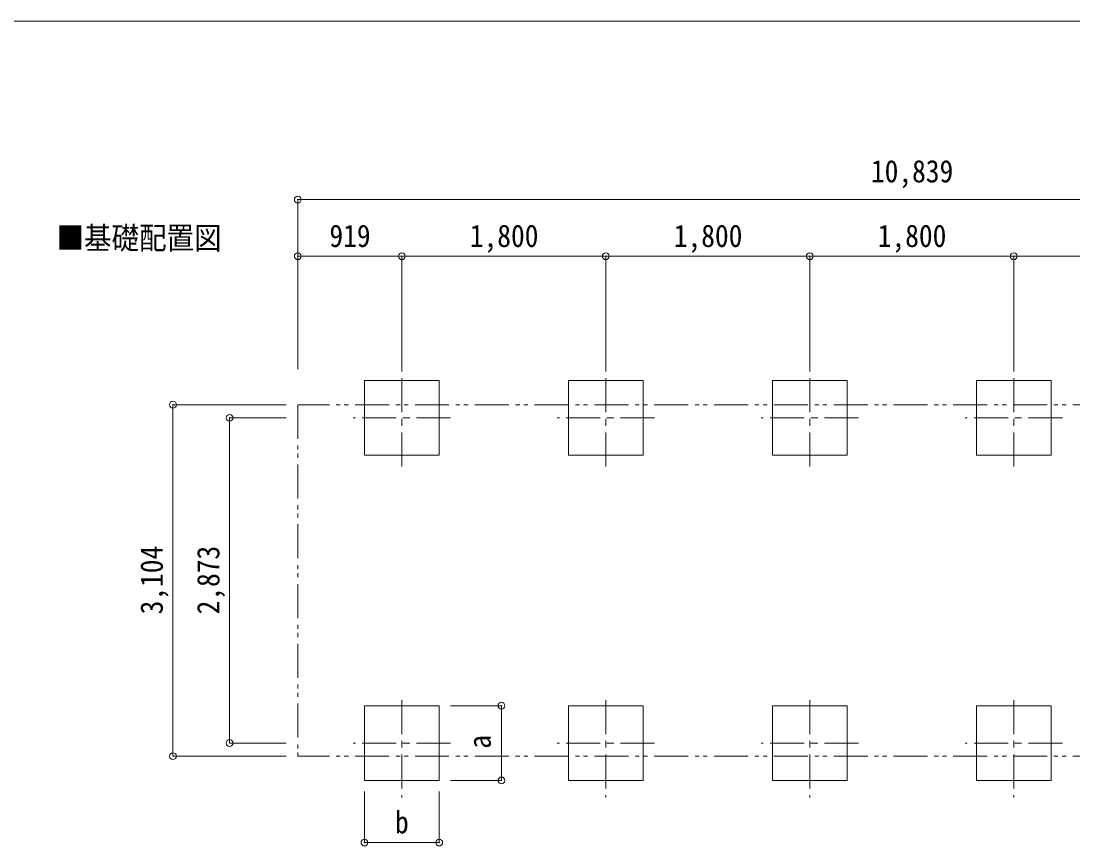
# Model space of a CAD drawing. Units: millimetres at full size, sheet at 1:60. Extents: x -16864 to 16864, y -11640 to 11640.
# Drawn here: x -3007 to 6279, y 4353 to 11640 of the extents above; entities that cross this region are included whole.
import ezdxf
from ezdxf.enums import TextEntityAlignment as Align

# ---------------------------------------------------------------- set-up
doc = ezdxf.new("R2010")
doc.units = ezdxf.units.MM
doc.header["$LTSCALE"] = 60
doc.header["$PDMODE"] = 32
doc.header["$PDSIZE"] = 60
doc.linetypes.add('CHAIN1', pattern=[8, 5, -1, 1, -1])
doc.linetypes.add('DOUBLE_CHAIN1', pattern=[8.8, 5, -1, 0.6, -0.6, 0.6, -1])
for name, color, linetype, lineweight in [('1-2', 134, 'Continuous', 9), ('1-8', 6, 'Continuous', 9), ('1-A', 4, 'CHAIN1', 9), ('F-0', 7, 'Continuous', 9)]:
    doc.layers.add(name, color=color, linetype=linetype, lineweight=lineweight)
doc.layers.add('1-7', color=7, linetype='Continuous')
doc.styles.add('ＭＳ ゴシック', font='')
doc.styles.get('ＭＳ ゴシック').set_extended_font_data('MS Gothic')

msp = doc.modelspace()

# ---------------------------------------------------------------- linework, layer by layer
at = {"layer": '1-2', "color": 6}
for p, q in [((10275.06, 10062.3), (-563.86, 10062.3)), ((354.66, 9562.3), (-563.86, 9562.3)), ((2155.14, 9562.3), (354.66, 9562.3)), ((3955.62, 9562.3), (2155.14, 9562.3)), ((5756.1, 9562.3), (3955.62, 9562.3)), ((7556.57, 9562.3), (5756.1, 9562.3))]:
    msp.add_line(p, q, dxfattribs=at)
at = {"layer": '1-8'}
for p, q in [((-563.86, 8564.3), (-563.86, 10062.3)), ((354.66, 8564.3), (354.66, 9562.3)), ((2155.14, 8564.3), (2155.14, 9562.3)), ((3955.62, 8564.3), (3955.62, 9562.3)), ((5756.1, 8564.3), (5756.1, 9562.3)), ((-1665.84, 8250.8), (-666.2, 8250.8)), ((-1665.84, 5146.8), (-1665.84, 8250.8)), ((-1166.2, 8135.3), (-666.2, 8135.3)), ((-1166.2, 5262.3), (-1166.2, 8135.3)), ((1233.85, 5592.3), (783.85, 5592.3)), ((1233.85, 5592.3), (1233.85, 4932.3)), ((-1166.2, 5262.3), (-666.2, 5262.3)), ((-1665.84, 5146.8), (-666.2, 5146.8)), ((1233.85, 4932.3), (783.85, 4932.3)), ((24.8, 4383.3), (24.8, 4833.3)), ((684.85, 4383.3), (684.85, 4833.3)), ((684.85, 4383.3), (24.8, 4383.3))]:
    msp.add_line(p, q, dxfattribs=at)
for p in [(-563.86, 10062.3), (-563.86, 9562.3), (354.66, 9562.3), (2155.14, 9562.3), (3955.62, 9562.3), (5756.1, 9562.3), (-1665.84, 8250.8), (-1166.2, 8135.3), (1233.85, 5592.3), (-1166.2, 5262.3), (-1665.84, 5146.8), (1233.85, 4932.3), (24.8, 4383.3), (684.85, 4383.3)]:
    msp.add_point(p, dxfattribs=at)
at = {"layer": '1-A'}
for p, q in [((354.8, 7705.3), (354.8, 8565.3)), ((2155.28, 7705.3), (2155.28, 8565.3)), ((3955.76, 7705.3), (3955.76, 8565.3)), ((5756.23, 7705.3), (5756.23, 8565.3)), ((784.85, 8135.3), (-75.2, 8135.3)), ((2585.33, 8135.3), (1725.28, 8135.3)), ((4385.8, 8135.3), (3525.76, 8135.3)), ((6186.28, 8135.3), (5326.23, 8135.3)), ((354.8, 5642.3), (354.8, 4782.3)), ((2155.28, 5642.3), (2155.28, 4782.3)), ((3955.76, 5642.3), (3955.76, 4782.3)), ((5756.23, 5642.3), (5756.23, 4782.3)), ((784.85, 5262.3), (-75.2, 5262.3)), ((2585.33, 5262.3), (1725.28, 5262.3)), ((4385.8, 5262.3), (3525.76, 5262.3)), ((6186.28, 5262.3), (5326.23, 5262.3))]:
    msp.add_line(p, q, dxfattribs=at)
at = {"layer": '1-A', "color": 7, "linetype": 'DOUBLE_CHAIN1'}
for p, q in [((10275.06, 8250.8), (-563.73, 8250.8)), ((-563.73, 8250.8), (-563.73, 5146.8))]:
    msp.add_line(p, q, dxfattribs=at)
at = {"layer": '1-A', "linetype": 'Continuous'}
for points in [[(24.8, 7805.3), (684.85, 7805.3), (684.85, 8465.3), (24.8, 8465.3)], [(1825.28, 7805.3), (2485.33, 7805.3), (2485.33, 8465.3), (1825.28, 8465.3)], [(3625.76, 7805.3), (4285.8, 7805.3), (4285.8, 8465.3), (3625.76, 8465.3)], [(5426.23, 7805.3), (6086.28, 7805.3), (6086.28, 8465.3), (5426.23, 8465.3)], [(24.8, 5592.3), (684.85, 5592.3), (684.85, 4932.3), (24.8, 4932.3)], [(1825.28, 5592.3), (2485.33, 5592.3), (2485.33, 4932.3), (1825.28, 4932.3)], [(3625.76, 5592.3), (4285.8, 5592.3), (4285.8, 4932.3), (3625.76, 4932.3)], [(5426.23, 5592.3), (6086.28, 5592.3), (6086.28, 4932.3), (5426.23, 4932.3)]]:
    msp.add_lwpolyline(points, close=True, dxfattribs=at)
at = {"layer": '1-A', "color": 7, "linetype": 'DOUBLE_CHAIN1'}
msp.add_lwpolyline([(10275.06, 8250.8), (10275.06, 5146.8), (-563.73, 5146.8)], dxfattribs=at)
at = {"layer": 'F-0', "color": 5, "lineweight": 5}
msp.add_line((-16864.12, 11640), (16015.88, 11640), dxfattribs=at)

# ---------------------------------------------------------------- texts
at = {"layer": '1-7', "style": 'ＭＳ ゴシック', "width": 0.9}
msp.add_text('■基礎配置図', height=197.9, dxfattribs=at).set_placement((-2693.85, 9565.28), align=Align.BOTTOM_LEFT)
at = {"layer": '1-8', "color": 7, "style": 'ＭＳ ゴシック', "width": 0.9}
for s, p in [('10,839', (4495.6, 10155.3)), ('919', (-284.6, 9584.65)), ('1,800', (954.9, 9584.65)), ('1,800', (2755.38, 9584.65)), ('1,800', (4555.86, 9584.65)), ('b', (294.82, 4405.17))]:
    msp.add_text(s, height=197.9, dxfattribs=at).set_placement(p, align=Align.BOTTOM_LEFT)
for s, p in [('3,104', (-1695.84, 6398.8)), ('2,873', (-1196.2, 6398.8)), ('a', (1199.25, 5211.94))]:
    msp.add_text(s, height=197.9, rotation=90, dxfattribs=at).set_placement(p, align=Align.BOTTOM_LEFT)

doc.saveas('drawing.dxf')
